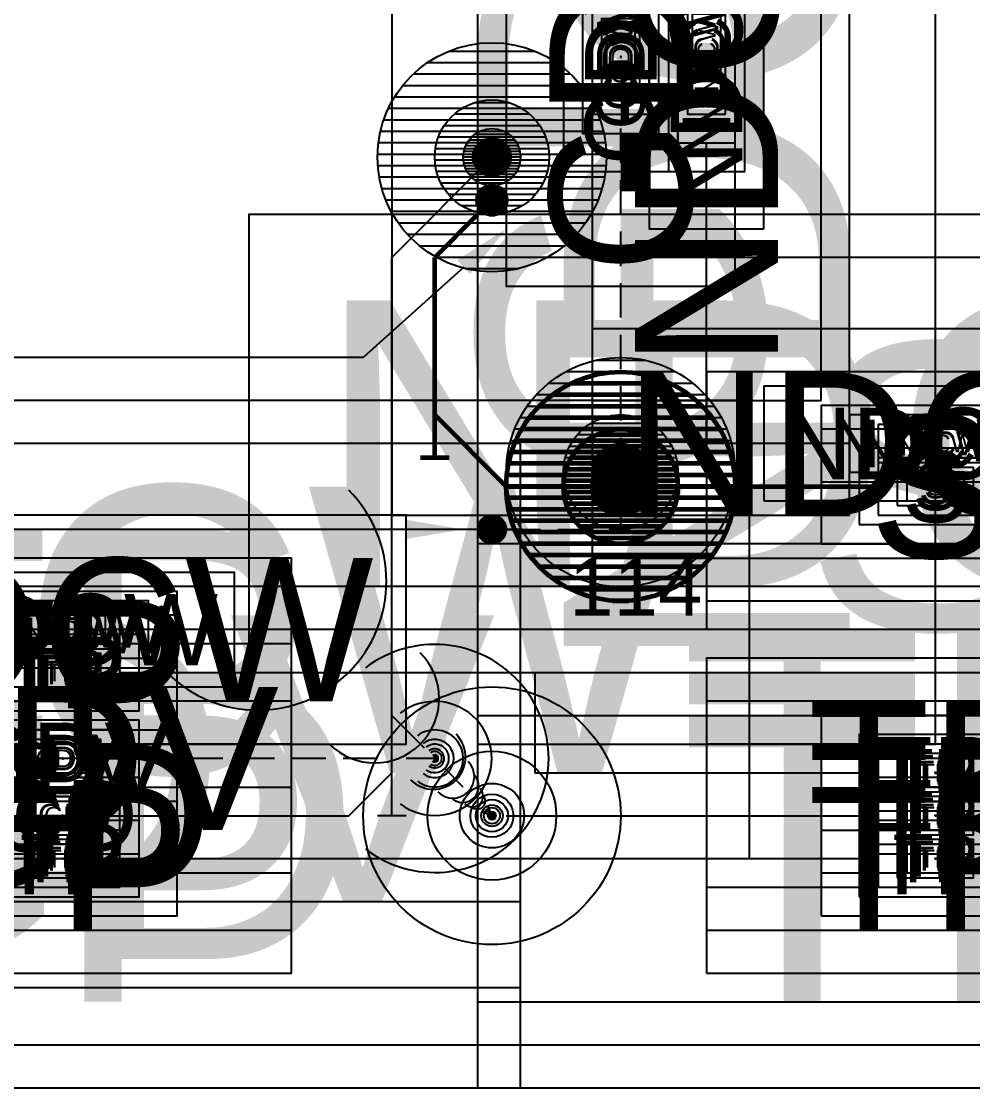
# Model space of a CAD drawing. Extents: x -3956 to 1666, y -2601 to 1886.
# Drawn here: x -2979.7 to -2780.2, y 94.7 to 318.2 of the extents above; entities that cross this region are included whole.
import ezdxf
from ezdxf.enums import TextEntityAlignment as Align

# ---------------------------------------------------------------- set-up
doc = ezdxf.new("R2010")
doc.units = 0
doc.header["$LTSCALE"] = 36
doc.header["$MEASUREMENT"] = 0
doc.linetypes.add('VENT', pattern=[0.30000000000000004, 0.2, -0.1])
for name, color, linetype in [('G-ANNO-TEXT', 70, 'Continuous'), ('P-GD-N', 3, 'Continuous'), ('P-GD-N @ 1 (1)', 3, 'Continuous'), ('P-GD-N @ 1 (2)', 3, 'Continuous'), ('P-GD-N @ 12', 3, 'Continuous'), ('P-GD-N @ 128', 3, 'Continuous'), ('P-GD-N @ 16', 3, 'Continuous'), ('P-GD-N @ 192', 3, 'Continuous'), ('P-GD-N @ 2', 3, 'Continuous'), ('P-GD-N @ 24', 3, 'Continuous'), ('P-GD-N @ 384', 3, 'Continuous'), ('P-GD-N @ 4', 3, 'Continuous'), ('P-GD-N @ 48', 3, 'Continuous'), ('P-GD-N @ 64', 3, 'Continuous'), ('P-GD-N @ 768', 3, 'Continuous'), ('P-GD-N @ 8', 3, 'Continuous'), ('P-GD-N @ 96', 3, 'Continuous'), ('P-GV-N', 3, 'VENT'), ('P-GV-N @ 1 (1)', 3, 'VENT'), ('P-GV-N @ 1 (2)', 3, 'VENT'), ('P-GV-N @ 12', 3, 'VENT'), ('P-GV-N @ 128', 3, 'VENT'), ('P-GV-N @ 16', 3, 'VENT'), ('P-GV-N @ 192', 3, 'VENT'), ('P-GV-N @ 2', 3, 'VENT'), ('P-GV-N @ 24', 3, 'VENT'), ('P-GV-N @ 384', 3, 'VENT'), ('P-GV-N @ 4', 3, 'VENT'), ('P-GV-N @ 48', 3, 'VENT'), ('P-GV-N @ 64', 3, 'VENT'), ('P-GV-N @ 768', 3, 'VENT'), ('P-GV-N @ 8', 3, 'VENT'), ('P-GV-N @ 96', 3, 'VENT'), ('P-NDCW-N', 4, 'Continuous'), ('P-NDCW-N @ 1 (1)', 4, 'Continuous'), ('P-NDCW-N @ 1 (2)', 4, 'Continuous'), ('P-NDCW-N @ 128', 4, 'Continuous'), ('P-NDCW-N @ 192', 4, 'Continuous'), ('P-NDCW-N @ 384', 4, 'Continuous'), ('P-NDCW-N @ 48', 4, 'Continuous'), ('P-NDCW-N @ 64', 4, 'Continuous'), ('P-NDCW-N @ 768', 4, 'Continuous'), ('P-NDCW-N @ 96', 4, 'Continuous'), ('P-TP-N', 4, 'Continuous'), ('P-TP-N @ 1 (1)', 4, 'Continuous'), ('P-TP-N @ 1 (2)', 4, 'Continuous'), ('P-TP-N @ 128', 4, 'Continuous'), ('P-TP-N @ 192', 4, 'Continuous'), ('P-TP-N @ 384', 4, 'Continuous'), ('P-TP-N @ 48', 4, 'Continuous'), ('P-TP-N @ 64', 4, 'Continuous'), ('P-TP-N @ 768', 4, 'Continuous'), ('P-TP-N @ 96', 4, 'Continuous')]:
    doc.layers.add(name, color=color, linetype=linetype)
doc.layers.add('P-SAN-DFU', color=7, linetype='Continuous', plot=False)
for name, color, linetype, lineweight in [('P-SAN-N', 6, 'Continuous', 60), ('P-SAN-N @ 1 (1)', 6, 'Continuous', 60), ('P-SAN-N @ 1 (2)', 6, 'Continuous', 60), ('P-SAN-N @ 12', 6, 'Continuous', 60), ('P-SAN-N @ 128', 6, 'Continuous', 60), ('P-SAN-N @ 16', 6, 'Continuous', 60), ('P-SAN-N @ 192', 6, 'Continuous', 60), ('P-SAN-N @ 2', 6, 'Continuous', 60), ('P-SAN-N @ 24', 6, 'Continuous', 60), ('P-SAN-N @ 384', 6, 'Continuous', 60), ('P-SAN-N @ 4', 6, 'Continuous', 60), ('P-SAN-N @ 48', 6, 'Continuous', 60), ('P-SAN-N @ 64', 6, 'Continuous', 60), ('P-SAN-N @ 768', 6, 'Continuous', 60), ('P-SAN-N @ 8', 6, 'Continuous', 60), ('P-SAN-N @ 96', 6, 'Continuous', 60)]:
    doc.layers.add(name, color=color, linetype=linetype, lineweight=lineweight)
doc.styles.add('Arial', font='arial.ttf')

# ---------------------------------------------------------------- blocks, each defined once
blk = doc.blocks.new('*U25')
h = blk.add_hatch()
h.set_pattern_fill('ANSI31', color=256, scale=0.025, angle=135)
h.set_pattern_definition([(180, (0, 0), (-4.336808689942018e-19, -0.003125), [])])
edge = h.paths.add_edge_path()
edge.add_arc((-3.469446951953614e-18, -6.938893903907228e-18), 0.03125000000000001, 0, 360)
blk.add_circle((0, 0), 0.03125)
blk = doc.blocks.new('*U1580')
at = {"layer": 'P-GV-N @ 1 (1)'}
blk.add_blockref('*U25', (-2854.000000014937, 223.7428015229962), dxfattribs=at)
at = {"layer": 'P-GV-N @ 1 (2)'}
blk.add_blockref('*U25', (-2854.000000014937, 223.7428015229962), dxfattribs=at)
at = {"layer": 'P-GV-N @ 12', "xscale": 12, "yscale": 12, "zscale": 12}
blk.add_blockref('*U25', (-2854.000000014937, 223.7428015229962), dxfattribs=at)
at = {"layer": 'P-GV-N @ 128', "xscale": 128, "yscale": 128, "zscale": 128}
blk.add_blockref('*U25', (-2854.000000014937, 223.7428015229962), dxfattribs=at)
at = {"layer": 'P-GV-N @ 16', "xscale": 16, "yscale": 16, "zscale": 16}
blk.add_blockref('*U25', (-2854.000000014937, 223.7428015229962), dxfattribs=at)
at = {"layer": 'P-GV-N @ 192', "xscale": 192, "yscale": 192, "zscale": 192}
blk.add_blockref('*U25', (-2854.000000014937, 223.7428015229962), dxfattribs=at)
at = {"layer": 'P-GV-N @ 2', "xscale": 2, "yscale": 2, "zscale": 2}
blk.add_blockref('*U25', (-2854.000000014937, 223.7428015229962), dxfattribs=at)
at = {"layer": 'P-GV-N @ 24', "xscale": 24, "yscale": 24, "zscale": 24}
blk.add_blockref('*U25', (-2854.000000014937, 223.7428015229962), dxfattribs=at)
at = {"layer": 'P-GV-N @ 384', "xscale": 384, "yscale": 384, "zscale": 384}
blk.add_blockref('*U25', (-2854.000000014937, 223.7428015229962), dxfattribs=at)
at = {"layer": 'P-GV-N @ 4', "xscale": 4, "yscale": 4, "zscale": 4}
blk.add_blockref('*U25', (-2854.000000014937, 223.7428015229962), dxfattribs=at)
at = {"layer": 'P-GV-N @ 48', "xscale": 48, "yscale": 48, "zscale": 48}
blk.add_blockref('*U25', (-2854.000000014937, 223.7428015229962), dxfattribs=at)
at = {"layer": 'P-GV-N @ 64', "xscale": 64, "yscale": 64, "zscale": 64}
blk.add_blockref('*U25', (-2854.000000014937, 223.7428015229962), dxfattribs=at)
at = {"layer": 'P-GV-N @ 768', "xscale": 768, "yscale": 768, "zscale": 768}
blk.add_blockref('*U25', (-2854.000000014937, 223.7428015229962), dxfattribs=at)
at = {"layer": 'P-GV-N @ 8', "xscale": 8, "yscale": 8, "zscale": 8}
blk.add_blockref('*U25', (-2854.000000014937, 223.7428015229962), dxfattribs=at)
at = {"layer": 'P-GV-N @ 96', "xscale": 96, "yscale": 96, "zscale": 96}
blk.add_blockref('*U25', (-2881.000000014937, 211.7428015229962), dxfattribs=at)
blk = doc.blocks.new('*U20')
at = {"linetype": 'Continuous'}
blk.add_circle((0, 0), 0.03515625, dxfattribs=at)
blk.add_arc((0.09046299364832541, 2.556089733746285e-18), 0.03515625, 90, 270, dxfattribs=at)
blk = doc.blocks.new('*U1581')
at = {"layer": 'P-GD-N @ 1 (1)', "rotation": 135}
blk.add_blockref('*U20', (-2881.000000014937, 151.7428015229962), dxfattribs=at)
at = {"layer": 'P-GD-N @ 1 (2)', "rotation": 135}
blk.add_blockref('*U20', (-2881.000000014937, 151.7428015229962), dxfattribs=at)
at = {"layer": 'P-GD-N @ 12', "xscale": 12, "yscale": 12, "zscale": 12, "rotation": 135}
blk.add_blockref('*U20', (-2881.000000014937, 151.7428015229962), dxfattribs=at)
at = {"layer": 'P-GD-N @ 128', "xscale": 128, "yscale": 128, "zscale": 128, "rotation": 135}
blk.add_blockref('*U20', (-2881.000000014937, 151.7428015229962), dxfattribs=at)
at = {"layer": 'P-GD-N @ 16', "xscale": 16, "yscale": 16, "zscale": 16, "rotation": 135}
blk.add_blockref('*U20', (-2881.000000014937, 151.7428015229962), dxfattribs=at)
at = {"layer": 'P-GD-N @ 192', "xscale": 192, "yscale": 192, "zscale": 192, "rotation": 135}
blk.add_blockref('*U20', (-2881.000000014937, 151.7428015229962), dxfattribs=at)
at = {"layer": 'P-GD-N @ 2', "xscale": 2, "yscale": 2, "zscale": 2, "rotation": 135}
blk.add_blockref('*U20', (-2881.000000014937, 151.7428015229962), dxfattribs=at)
at = {"layer": 'P-GD-N @ 24', "xscale": 24, "yscale": 24, "zscale": 24, "rotation": 135}
blk.add_blockref('*U20', (-2881.000000014937, 151.7428015229962), dxfattribs=at)
at = {"layer": 'P-GD-N @ 384', "xscale": 384, "yscale": 384, "zscale": 384, "rotation": 135}
blk.add_blockref('*U20', (-2881.000000014937, 151.7428015229962), dxfattribs=at)
at = {"layer": 'P-GD-N @ 4', "xscale": 4, "yscale": 4, "zscale": 4, "rotation": 135}
blk.add_blockref('*U20', (-2881.000000014937, 151.7428015229962), dxfattribs=at)
at = {"layer": 'P-GD-N @ 48', "xscale": 48, "yscale": 48, "zscale": 48, "rotation": 135}
blk.add_blockref('*U20', (-2881.000000014937, 151.7428015229962), dxfattribs=at)
at = {"layer": 'P-GD-N @ 64', "xscale": 64, "yscale": 64, "zscale": 64, "rotation": 135}
blk.add_blockref('*U20', (-2881.000000014937, 151.7428015229962), dxfattribs=at)
at = {"layer": 'P-GD-N @ 768', "xscale": 768, "yscale": 768, "zscale": 768, "rotation": 135}
blk.add_blockref('*U20', (-2881.000000014937, 151.7428015229962), dxfattribs=at)
at = {"layer": 'P-GD-N @ 8', "xscale": 8, "yscale": 8, "zscale": 8, "rotation": 135}
blk.add_blockref('*U20', (-2881.000000014937, 151.7428015229962), dxfattribs=at)
at = {"layer": 'P-GD-N @ 96', "xscale": 96, "yscale": 96, "zscale": 96, "rotation": 135}
blk.add_blockref('*U20', (-2881.000000014937, 151.7428015229962), dxfattribs=at)
blk = doc.blocks.new('Pipe-Plan')
for p, q in [((-0.09375000000000007, -0.03124999999999999), (-0.09375000000000007, 0.03125000000000001)), ((-0.09375000000000007, 7.654042494670958e-18), (-4.510281037539698e-17, -2.8775150500842e-17))]:
    blk.add_line(p, q)
blk = doc.blocks.new('*U62')
at = {"layer": 'DEFPOINTS'}
blk.add_lwpolyline([(-0.125, -0.06249999999999999), (0.125, -0.06249999999999998), (0.125, 0.06250000000000003), (-0.125, 0.0625)], close=True, dxfattribs=at)
at = {"style": 'Arial'}
blk.add_text('GD', height=0.078125, dxfattribs=at).set_placement((-4.679650337079282e-17, 1.387778780781446e-17), align=Align.MIDDLE)
blk = doc.blocks.new('*U1584')
at = {"layer": 'P-GD-N @ 1 (1)', "linetype": 'ByBlock', "lineweight": -2}
blk.add_blockref('*U62', (-2971.000000014937, 151.7428015229962), dxfattribs=at)
at = {"layer": 'P-GD-N @ 1 (2)', "linetype": 'ByBlock', "lineweight": -2}
blk.add_blockref('*U62', (-2971.000000014937, 151.7428015229962), dxfattribs=at)
at = {"layer": 'P-GD-N @ 128', "linetype": 'ByBlock', "lineweight": -2, "xscale": 128, "yscale": 128, "zscale": 128}
blk.add_blockref('*U62', (-2971.000000014937, 151.7428015229962), dxfattribs=at)
at = {"layer": 'P-GD-N @ 192', "linetype": 'ByBlock', "lineweight": -2, "xscale": 192, "yscale": 192, "zscale": 192}
blk.add_blockref('*U62', (-2971.000000014937, 151.7428015229962), dxfattribs=at)
at = {"layer": 'P-GD-N @ 384', "linetype": 'ByBlock', "lineweight": -2, "xscale": 384, "yscale": 384, "zscale": 384}
blk.add_blockref('*U62', (-2971.000000014937, 151.7428015229962), dxfattribs=at)
at = {"layer": 'P-GD-N @ 48', "linetype": 'ByBlock', "lineweight": -2, "xscale": 48, "yscale": 48, "zscale": 48}
blk.add_blockref('*U62', (-2971.000000014937, 151.7428015229962), dxfattribs=at)
at = {"layer": 'P-GD-N @ 64', "linetype": 'ByBlock', "lineweight": -2, "xscale": 64, "yscale": 64, "zscale": 64}
blk.add_blockref('*U62', (-2971.000000014937, 151.7428015229962), dxfattribs=at)
at = {"layer": 'P-GD-N @ 768', "linetype": 'ByBlock', "lineweight": -2, "xscale": 768, "yscale": 768, "zscale": 768}
blk.add_blockref('*U62', (-2971.000000014937, 151.7428015229962), dxfattribs=at)
at = {"layer": 'P-GD-N @ 96', "linetype": 'ByBlock', "lineweight": -2, "xscale": 96, "yscale": 96, "zscale": 96}
blk.add_blockref('*U62', (-2971.000000014937, 151.7428015229962), dxfattribs=at)
blk = doc.blocks.new('*U64')
at = {"layer": 'DEFPOINTS'}
blk.add_lwpolyline([(-0.125, -0.06249999999999999), (0.125, -0.06249999999999998), (0.125, 0.06250000000000003), (-0.125, 0.0625)], close=True, dxfattribs=at)
at = {"style": 'Arial'}
blk.add_text('GDV', height=0.078125, dxfattribs=at).set_placement((-5.071770309964179e-17, 2.775557561562891e-17), align=Align.MIDDLE)
blk = doc.blocks.new('*U1586')
at = {"layer": 'P-GV-N @ 1 (1)', "linetype": 'ByBlock', "lineweight": -2}
blk.add_blockref('*U64', (-2971.000000014937, 163.7428015229962), dxfattribs=at)
at = {"layer": 'P-GV-N @ 1 (2)', "linetype": 'ByBlock', "lineweight": -2}
blk.add_blockref('*U64', (-2971.000000014937, 163.7428015229962), dxfattribs=at)
at = {"layer": 'P-GV-N @ 128', "linetype": 'ByBlock', "lineweight": -2, "xscale": 128, "yscale": 128, "zscale": 128}
blk.add_blockref('*U64', (-2971.000000014937, 163.7428015229962), dxfattribs=at)
at = {"layer": 'P-GV-N @ 192', "linetype": 'ByBlock', "lineweight": -2, "xscale": 192, "yscale": 192, "zscale": 192}
blk.add_blockref('*U64', (-2971.000000014937, 163.7428015229962), dxfattribs=at)
at = {"layer": 'P-GV-N @ 384', "linetype": 'ByBlock', "lineweight": -2, "xscale": 384, "yscale": 384, "zscale": 384}
blk.add_blockref('*U64', (-2971.000000014937, 163.7428015229962), dxfattribs=at)
at = {"layer": 'P-GV-N @ 48', "linetype": 'ByBlock', "lineweight": -2, "xscale": 48, "yscale": 48, "zscale": 48}
blk.add_blockref('*U64', (-2971.000000014937, 163.7428015229962), dxfattribs=at)
at = {"layer": 'P-GV-N @ 64', "linetype": 'ByBlock', "lineweight": -2, "xscale": 64, "yscale": 64, "zscale": 64}
blk.add_blockref('*U64', (-2971.000000014937, 163.7428015229962), dxfattribs=at)
at = {"layer": 'P-GV-N @ 768', "linetype": 'ByBlock', "lineweight": -2, "xscale": 768, "yscale": 768, "zscale": 768}
blk.add_blockref('*U64', (-2971.000000014937, 163.7428015229962), dxfattribs=at)
at = {"layer": 'P-GV-N @ 96', "linetype": 'ByBlock', "lineweight": -2, "xscale": 96, "yscale": 96, "zscale": 96}
blk.add_blockref('*U64', (-2971.000000014937, 163.7428015229962), dxfattribs=at)
blk = doc.blocks.new('*U66')
at = {"layer": 'DEFPOINTS'}
blk.add_lwpolyline([(-0.125, -0.0625), (0.125, -0.0625), (0.125, 0.0625), (-0.125, 0.0625)], close=True, dxfattribs=at)
at = {"style": 'Arial'}
blk.add_text('TP', height=0.078125, dxfattribs=at).set_placement((-3.235557227555699e-17, 1.387778780781446e-17), align=Align.MIDDLE)
blk = doc.blocks.new('*U1588')
at = {"layer": 'P-TP-N @ 1 (1)', "linetype": 'ByBlock', "lineweight": -2}
blk.add_blockref('*U66', (-2971.000000014937, 142.7428015229962), dxfattribs=at)
at = {"layer": 'P-TP-N @ 1 (2)', "linetype": 'ByBlock', "lineweight": -2}
blk.add_blockref('*U66', (-2971.000000014937, 142.7428015229962), dxfattribs=at)
at = {"layer": 'P-TP-N @ 128', "linetype": 'ByBlock', "lineweight": -2, "xscale": 128, "yscale": 128, "zscale": 128}
blk.add_blockref('*U66', (-2971.000000014937, 142.7428015229962), dxfattribs=at)
at = {"layer": 'P-TP-N @ 192', "linetype": 'ByBlock', "lineweight": -2, "xscale": 192, "yscale": 192, "zscale": 192}
blk.add_blockref('*U66', (-2971.000000014937, 142.7428015229962), dxfattribs=at)
at = {"layer": 'P-TP-N @ 384', "linetype": 'ByBlock', "lineweight": -2, "xscale": 384, "yscale": 384, "zscale": 384}
blk.add_blockref('*U66', (-2971.000000014937, 142.7428015229962), dxfattribs=at)
at = {"layer": 'P-TP-N @ 48', "linetype": 'ByBlock', "lineweight": -2, "xscale": 48, "yscale": 48, "zscale": 48}
blk.add_blockref('*U66', (-2971.000000014937, 142.7428015229962), dxfattribs=at)
at = {"layer": 'P-TP-N @ 64', "linetype": 'ByBlock', "lineweight": -2, "xscale": 64, "yscale": 64, "zscale": 64}
blk.add_blockref('*U66', (-2971.000000014937, 142.7428015229962), dxfattribs=at)
at = {"layer": 'P-TP-N @ 768', "linetype": 'ByBlock', "lineweight": -2, "xscale": 768, "yscale": 768, "zscale": 768}
blk.add_blockref('*U66', (-2971.000000014937, 142.7428015229962), dxfattribs=at)
at = {"layer": 'P-TP-N @ 96', "linetype": 'ByBlock', "lineweight": -2, "xscale": 96, "yscale": 96, "zscale": 96}
blk.add_blockref('*U66', (-2971.000000014937, 142.7428015229962), dxfattribs=at)
blk = doc.blocks.new('*U1589')
at = {"layer": 'P-TP-N @ 1 (1)', "linetype": 'ByBlock', "lineweight": -2}
blk.add_blockref('*U66', (-2971.000000014937, 181.7428015229962), dxfattribs=at)
at = {"layer": 'P-TP-N @ 1 (2)', "linetype": 'ByBlock', "lineweight": -2}
blk.add_blockref('*U66', (-2971.000000014937, 181.7428015229962), dxfattribs=at)
at = {"layer": 'P-TP-N @ 128', "linetype": 'ByBlock', "lineweight": -2, "xscale": 128, "yscale": 128, "zscale": 128}
blk.add_blockref('*U66', (-2971.000000014937, 181.7428015229962), dxfattribs=at)
at = {"layer": 'P-TP-N @ 192', "linetype": 'ByBlock', "lineweight": -2, "xscale": 192, "yscale": 192, "zscale": 192}
blk.add_blockref('*U66', (-2971.000000014937, 181.7428015229962), dxfattribs=at)
at = {"layer": 'P-TP-N @ 384', "linetype": 'ByBlock', "lineweight": -2, "xscale": 384, "yscale": 384, "zscale": 384}
blk.add_blockref('*U66', (-2971.000000014937, 181.7428015229962), dxfattribs=at)
at = {"layer": 'P-TP-N @ 48', "linetype": 'ByBlock', "lineweight": -2, "xscale": 48, "yscale": 48, "zscale": 48}
blk.add_blockref('*U66', (-2971.000000014937, 181.7428015229962), dxfattribs=at)
at = {"layer": 'P-TP-N @ 64', "linetype": 'ByBlock', "lineweight": -2, "xscale": 64, "yscale": 64, "zscale": 64}
blk.add_blockref('*U66', (-2971.000000014937, 181.7428015229962), dxfattribs=at)
at = {"layer": 'P-TP-N @ 768', "linetype": 'ByBlock', "lineweight": -2, "xscale": 768, "yscale": 768, "zscale": 768}
blk.add_blockref('*U66', (-2971.000000014937, 181.7428015229962), dxfattribs=at)
at = {"layer": 'P-TP-N @ 96', "linetype": 'ByBlock', "lineweight": -2, "xscale": 96, "yscale": 96, "zscale": 96}
blk.add_blockref('*U66', (-2971.000000014937, 181.7428015229962), dxfattribs=at)
blk = doc.blocks.new('*U68')
at = {"layer": 'DEFPOINTS'}
blk.add_lwpolyline([(-0.125, -0.06249999999999999), (0.125, -0.06249999999999998), (0.125, 0.06250000000000003), (-0.125, 0.0625)], close=True, dxfattribs=at)
at = {"style": 'Arial'}
blk.add_text('S', height=0.078125, dxfattribs=at).set_placement((-2.383437588677995e-17, 0), align=Align.MIDDLE)
blk = doc.blocks.new('*U1592')
at = {"layer": 'P-SAN-N @ 1 (1)', "linetype": 'ByBlock', "lineweight": -2}
blk.add_blockref('*U68', (-2788.000000014937, 220.7428015229962), dxfattribs=at)
at = {"layer": 'P-SAN-N @ 1 (2)', "linetype": 'ByBlock', "lineweight": -2}
blk.add_blockref('*U68', (-2788.000000014937, 220.7428015229962), dxfattribs=at)
at = {"layer": 'P-SAN-N @ 128', "linetype": 'ByBlock', "lineweight": -2, "xscale": 128, "yscale": 128, "zscale": 128}
blk.add_blockref('*U68', (-2788.000000014937, 220.7428015229962), dxfattribs=at)
at = {"layer": 'P-SAN-N @ 192', "linetype": 'ByBlock', "lineweight": -2, "xscale": 192, "yscale": 192, "zscale": 192}
blk.add_blockref('*U68', (-2788.000000014937, 220.7428015229962), dxfattribs=at)
at = {"layer": 'P-SAN-N @ 384', "linetype": 'ByBlock', "lineweight": -2, "xscale": 384, "yscale": 384, "zscale": 384}
blk.add_blockref('*U68', (-2788.000000014937, 220.7428015229962), dxfattribs=at)
at = {"layer": 'P-SAN-N @ 48', "linetype": 'ByBlock', "lineweight": -2, "xscale": 48, "yscale": 48, "zscale": 48}
blk.add_blockref('*U68', (-2788.000000014937, 220.7428015229962), dxfattribs=at)
at = {"layer": 'P-SAN-N @ 64', "linetype": 'ByBlock', "lineweight": -2, "xscale": 64, "yscale": 64, "zscale": 64}
blk.add_blockref('*U68', (-2788.000000014937, 220.7428015229962), dxfattribs=at)
at = {"layer": 'P-SAN-N @ 768', "linetype": 'ByBlock', "lineweight": -2, "xscale": 768, "yscale": 768, "zscale": 768}
blk.add_blockref('*U68', (-2788.000000014937, 220.7428015229962), dxfattribs=at)
at = {"layer": 'P-SAN-N @ 96', "linetype": 'ByBlock', "lineweight": -2, "xscale": 96, "yscale": 96, "zscale": 96}
blk.add_blockref('*U68', (-2788.000000014937, 220.7428015229962), dxfattribs=at)
blk = doc.blocks.new('*U1593')
at = {"layer": 'P-TP-N @ 1 (1)', "linetype": 'ByBlock', "lineweight": -2}
blk.add_blockref('*U66', (-2788.000000014937, 142.7428015229962), dxfattribs=at)
at = {"layer": 'P-TP-N @ 1 (2)', "linetype": 'ByBlock', "lineweight": -2}
blk.add_blockref('*U66', (-2788.000000014937, 142.7428015229962), dxfattribs=at)
at = {"layer": 'P-TP-N @ 128', "linetype": 'ByBlock', "lineweight": -2, "xscale": 128, "yscale": 128, "zscale": 128}
blk.add_blockref('*U66', (-2788.000000014937, 142.7428015229962), dxfattribs=at)
at = {"layer": 'P-TP-N @ 192', "linetype": 'ByBlock', "lineweight": -2, "xscale": 192, "yscale": 192, "zscale": 192}
blk.add_blockref('*U66', (-2788.000000014937, 142.7428015229962), dxfattribs=at)
at = {"layer": 'P-TP-N @ 384', "linetype": 'ByBlock', "lineweight": -2, "xscale": 384, "yscale": 384, "zscale": 384}
blk.add_blockref('*U66', (-2788.000000014937, 142.7428015229962), dxfattribs=at)
at = {"layer": 'P-TP-N @ 48', "linetype": 'ByBlock', "lineweight": -2, "xscale": 48, "yscale": 48, "zscale": 48}
blk.add_blockref('*U66', (-2788.000000014937, 142.7428015229962), dxfattribs=at)
at = {"layer": 'P-TP-N @ 64', "linetype": 'ByBlock', "lineweight": -2, "xscale": 64, "yscale": 64, "zscale": 64}
blk.add_blockref('*U66', (-2788.000000014937, 142.7428015229962), dxfattribs=at)
at = {"layer": 'P-TP-N @ 768', "linetype": 'ByBlock', "lineweight": -2, "xscale": 768, "yscale": 768, "zscale": 768}
blk.add_blockref('*U66', (-2788.000000014937, 142.7428015229962), dxfattribs=at)
at = {"layer": 'P-TP-N @ 96', "linetype": 'ByBlock', "lineweight": -2, "xscale": 96, "yscale": 96, "zscale": 96}
blk.add_blockref('*U66', (-2788.000000014937, 142.7428015229962), dxfattribs=at)
blk = doc.blocks.new('*U1594')
at = {"layer": 'P-TP-N @ 1 (1)', "linetype": 'ByBlock', "lineweight": -2}
blk.add_blockref('*U66', (-2788.000000014937, 151.7428015229962), dxfattribs=at)
at = {"layer": 'P-TP-N @ 1 (2)', "linetype": 'ByBlock', "lineweight": -2}
blk.add_blockref('*U66', (-2788.000000014937, 151.7428015229962), dxfattribs=at)
at = {"layer": 'P-TP-N @ 128', "linetype": 'ByBlock', "lineweight": -2, "xscale": 128, "yscale": 128, "zscale": 128}
blk.add_blockref('*U66', (-2788.000000014937, 151.7428015229962), dxfattribs=at)
at = {"layer": 'P-TP-N @ 192', "linetype": 'ByBlock', "lineweight": -2, "xscale": 192, "yscale": 192, "zscale": 192}
blk.add_blockref('*U66', (-2788.000000014937, 151.7428015229962), dxfattribs=at)
at = {"layer": 'P-TP-N @ 384', "linetype": 'ByBlock', "lineweight": -2, "xscale": 384, "yscale": 384, "zscale": 384}
blk.add_blockref('*U66', (-2788.000000014937, 151.7428015229962), dxfattribs=at)
at = {"layer": 'P-TP-N @ 48', "linetype": 'ByBlock', "lineweight": -2, "xscale": 48, "yscale": 48, "zscale": 48}
blk.add_blockref('*U66', (-2788.000000014937, 151.7428015229962), dxfattribs=at)
at = {"layer": 'P-TP-N @ 64', "linetype": 'ByBlock', "lineweight": -2, "xscale": 64, "yscale": 64, "zscale": 64}
blk.add_blockref('*U66', (-2788.000000014937, 151.7428015229962), dxfattribs=at)
at = {"layer": 'P-TP-N @ 768', "linetype": 'ByBlock', "lineweight": -2, "xscale": 768, "yscale": 768, "zscale": 768}
blk.add_blockref('*U66', (-2788.000000014937, 151.7428015229962), dxfattribs=at)
at = {"layer": 'P-TP-N @ 96', "linetype": 'ByBlock', "lineweight": -2, "xscale": 96, "yscale": 96, "zscale": 96}
blk.add_blockref('*U66', (-2788.000000014937, 151.7428015229962), dxfattribs=at)
blk = doc.blocks.new('*U1595')
at = {"layer": 'P-TP-N @ 1 (1)', "linetype": 'ByBlock', "lineweight": -2}
blk.add_blockref('*U66', (-2788.000000014937, 160.7428015229962), dxfattribs=at)
at = {"layer": 'P-TP-N @ 1 (2)', "linetype": 'ByBlock', "lineweight": -2}
blk.add_blockref('*U66', (-2788.000000014937, 160.7428015229962), dxfattribs=at)
at = {"layer": 'P-TP-N @ 128', "linetype": 'ByBlock', "lineweight": -2, "xscale": 128, "yscale": 128, "zscale": 128}
blk.add_blockref('*U66', (-2788.000000014937, 160.7428015229962), dxfattribs=at)
at = {"layer": 'P-TP-N @ 192', "linetype": 'ByBlock', "lineweight": -2, "xscale": 192, "yscale": 192, "zscale": 192}
blk.add_blockref('*U66', (-2788.000000014937, 160.7428015229962), dxfattribs=at)
at = {"layer": 'P-TP-N @ 384', "linetype": 'ByBlock', "lineweight": -2, "xscale": 384, "yscale": 384, "zscale": 384}
blk.add_blockref('*U66', (-2788.000000014937, 160.7428015229962), dxfattribs=at)
at = {"layer": 'P-TP-N @ 48', "linetype": 'ByBlock', "lineweight": -2, "xscale": 48, "yscale": 48, "zscale": 48}
blk.add_blockref('*U66', (-2788.000000014937, 160.7428015229962), dxfattribs=at)
at = {"layer": 'P-TP-N @ 64', "linetype": 'ByBlock', "lineweight": -2, "xscale": 64, "yscale": 64, "zscale": 64}
blk.add_blockref('*U66', (-2788.000000014937, 160.7428015229962), dxfattribs=at)
at = {"layer": 'P-TP-N @ 768', "linetype": 'ByBlock', "lineweight": -2, "xscale": 768, "yscale": 768, "zscale": 768}
blk.add_blockref('*U66', (-2788.000000014937, 160.7428015229962), dxfattribs=at)
at = {"layer": 'P-TP-N @ 96', "linetype": 'ByBlock', "lineweight": -2, "xscale": 96, "yscale": 96, "zscale": 96}
blk.add_blockref('*U66', (-2788.000000014937, 160.7428015229962), dxfattribs=at)
blk = doc.blocks.new('*U1630')
at = {"layer": 'P-GV-N @ 1 (1)', "linetype": 'ByBlock', "lineweight": -2, "rotation": 90}
blk.add_blockref('*U64', (-2854.000000014937, 310.7428015229962), dxfattribs=at)
at = {"layer": 'P-GV-N @ 1 (2)', "linetype": 'ByBlock', "lineweight": -2, "rotation": 90}
blk.add_blockref('*U64', (-2854.000000014937, 310.7428015229962), dxfattribs=at)
at = {"layer": 'P-GV-N @ 128', "linetype": 'ByBlock', "lineweight": -2, "xscale": 128, "yscale": 128, "zscale": 128, "rotation": 90}
blk.add_blockref('*U64', (-2854.000000014937, 310.7428015229962), dxfattribs=at)
at = {"layer": 'P-GV-N @ 192', "linetype": 'ByBlock', "lineweight": -2, "xscale": 192, "yscale": 192, "zscale": 192, "rotation": 90}
blk.add_blockref('*U64', (-2854.000000014937, 310.7428015229962), dxfattribs=at)
at = {"layer": 'P-GV-N @ 384', "linetype": 'ByBlock', "lineweight": -2, "xscale": 384, "yscale": 384, "zscale": 384, "rotation": 90}
blk.add_blockref('*U64', (-2854.000000014937, 310.7428015229962), dxfattribs=at)
at = {"layer": 'P-GV-N @ 48', "linetype": 'ByBlock', "lineweight": -2, "xscale": 48, "yscale": 48, "zscale": 48, "rotation": 90}
blk.add_blockref('*U64', (-2854.000000014937, 310.7428015229962), dxfattribs=at)
at = {"layer": 'P-GV-N @ 64', "linetype": 'ByBlock', "lineweight": -2, "xscale": 64, "yscale": 64, "zscale": 64, "rotation": 90}
blk.add_blockref('*U64', (-2854.000000014937, 310.7428015229962), dxfattribs=at)
at = {"layer": 'P-GV-N @ 768', "linetype": 'ByBlock', "lineweight": -2, "xscale": 768, "yscale": 768, "zscale": 768, "rotation": 90}
blk.add_blockref('*U64', (-2854.000000014937, 310.7428015229962), dxfattribs=at)
at = {"layer": 'P-GV-N @ 96', "linetype": 'ByBlock', "lineweight": -2, "xscale": 96, "yscale": 96, "zscale": 96, "rotation": 90}
blk.add_blockref('*U64', (-2854.000000014937, 310.7428015229962), dxfattribs=at)
blk = doc.blocks.new('*U83')
at = {"layer": 'DEFPOINTS'}
blk.add_lwpolyline([(-0.1875, -0.06249999999999999), (0.1875, -0.0625), (0.1875, 0.0625), (-0.1875, 0.0625)], close=True, dxfattribs=at)
at = {"style": 'Arial'}
blk.add_text('NDCW', height=0.078125, dxfattribs=at).set_placement((-8.219560710945029e-17, 0), align=Align.MIDDLE)
blk = doc.blocks.new('*U1736')
at = {"layer": 'P-NDCW-N @ 1 (1)', "linetype": 'ByBlock', "lineweight": -2}
blk.add_blockref('*U83', (-2971.000000014937, 190.7428015229962), dxfattribs=at)
at = {"layer": 'P-NDCW-N @ 1 (2)', "linetype": 'ByBlock', "lineweight": -2}
blk.add_blockref('*U83', (-2971.000000014937, 190.7428015229962), dxfattribs=at)
at = {"layer": 'P-NDCW-N @ 128', "linetype": 'ByBlock', "lineweight": -2, "xscale": 128, "yscale": 128, "zscale": 128}
blk.add_blockref('*U83', (-2971.000000014937, 190.7428015229962), dxfattribs=at)
at = {"layer": 'P-NDCW-N @ 192', "linetype": 'ByBlock', "lineweight": -2, "xscale": 192, "yscale": 192, "zscale": 192}
blk.add_blockref('*U83', (-2971.000000014937, 190.7428015229962), dxfattribs=at)
at = {"layer": 'P-NDCW-N @ 384', "linetype": 'ByBlock', "lineweight": -2, "xscale": 384, "yscale": 384, "zscale": 384}
blk.add_blockref('*U83', (-2971.000000014937, 190.7428015229962), dxfattribs=at)
at = {"layer": 'P-NDCW-N @ 48', "linetype": 'ByBlock', "lineweight": -2, "xscale": 48, "yscale": 48, "zscale": 48}
blk.add_blockref('*U83', (-2971.000000014937, 190.7428015229962), dxfattribs=at)
at = {"layer": 'P-NDCW-N @ 64', "linetype": 'ByBlock', "lineweight": -2, "xscale": 64, "yscale": 64, "zscale": 64}
blk.add_blockref('*U83', (-2971.000000014937, 190.7428015229962), dxfattribs=at)
at = {"layer": 'P-NDCW-N @ 768', "linetype": 'ByBlock', "lineweight": -2, "xscale": 768, "yscale": 768, "zscale": 768}
blk.add_blockref('*U83', (-2971.000000014937, 190.7428015229962), dxfattribs=at)
at = {"layer": 'P-NDCW-N @ 96', "linetype": 'ByBlock', "lineweight": -2, "xscale": 96, "yscale": 96, "zscale": 96}
blk.add_blockref('*U83', (-2971.000000014937, 190.7428015229962), dxfattribs=at)
blk = doc.blocks.new('*U1739')
at = {"layer": 'P-NDCW-N @ 1 (1)', "linetype": 'ByBlock', "lineweight": -2, "rotation": 90}
blk.add_blockref('*U83', (-2836.000000014937, 310.7428015229962), dxfattribs=at)
at = {"layer": 'P-NDCW-N @ 1 (2)', "linetype": 'ByBlock', "lineweight": -2, "rotation": 90}
blk.add_blockref('*U83', (-2836.000000014937, 310.7428015229962), dxfattribs=at)
at = {"layer": 'P-NDCW-N @ 128', "linetype": 'ByBlock', "lineweight": -2, "xscale": 128, "yscale": 128, "zscale": 128, "rotation": 90}
blk.add_blockref('*U83', (-2836.000000014937, 310.7428015229962), dxfattribs=at)
at = {"layer": 'P-NDCW-N @ 192', "linetype": 'ByBlock', "lineweight": -2, "xscale": 192, "yscale": 192, "zscale": 192, "rotation": 90}
blk.add_blockref('*U83', (-2836.000000014937, 310.7428015229962), dxfattribs=at)
at = {"layer": 'P-NDCW-N @ 384', "linetype": 'ByBlock', "lineweight": -2, "xscale": 384, "yscale": 384, "zscale": 384, "rotation": 90}
blk.add_blockref('*U83', (-2836.000000014937, 310.7428015229962), dxfattribs=at)
at = {"layer": 'P-NDCW-N @ 48', "linetype": 'ByBlock', "lineweight": -2, "xscale": 48, "yscale": 48, "zscale": 48, "rotation": 90}
blk.add_blockref('*U83', (-2836.000000014937, 310.7428015229962), dxfattribs=at)
at = {"layer": 'P-NDCW-N @ 64', "linetype": 'ByBlock', "lineweight": -2, "xscale": 64, "yscale": 64, "zscale": 64, "rotation": 90}
blk.add_blockref('*U83', (-2836.000000014937, 310.7428015229962), dxfattribs=at)
at = {"layer": 'P-NDCW-N @ 768', "linetype": 'ByBlock', "lineweight": -2, "xscale": 768, "yscale": 768, "zscale": 768, "rotation": 90}
blk.add_blockref('*U83', (-2836.000000014937, 310.7428015229962), dxfattribs=at)
at = {"layer": 'P-NDCW-N @ 96', "linetype": 'ByBlock', "lineweight": -2, "xscale": 96, "yscale": 96, "zscale": 96, "rotation": 90}
blk.add_blockref('*U83', (-2836.000000014937, 310.7428015229962), dxfattribs=at)
blk = doc.blocks.new('*U1756')
at = {"layer": 'P-NDCW-N @ 1 (1)', "linetype": 'ByBlock', "lineweight": -2}
blk.add_blockref('*U83', (-2788.000000014937, 229.7428015229962), dxfattribs=at)
at = {"layer": 'P-NDCW-N @ 1 (2)', "linetype": 'ByBlock', "lineweight": -2}
blk.add_blockref('*U83', (-2788.000000014937, 229.7428015229962), dxfattribs=at)
at = {"layer": 'P-NDCW-N @ 128', "linetype": 'ByBlock', "lineweight": -2, "xscale": 128, "yscale": 128, "zscale": 128}
blk.add_blockref('*U83', (-2788.000000014937, 229.7428015229962), dxfattribs=at)
at = {"layer": 'P-NDCW-N @ 192', "linetype": 'ByBlock', "lineweight": -2, "xscale": 192, "yscale": 192, "zscale": 192}
blk.add_blockref('*U83', (-2788.000000014937, 229.7428015229962), dxfattribs=at)
at = {"layer": 'P-NDCW-N @ 384', "linetype": 'ByBlock', "lineweight": -2, "xscale": 384, "yscale": 384, "zscale": 384}
blk.add_blockref('*U83', (-2788.000000014937, 229.7428015229962), dxfattribs=at)
at = {"layer": 'P-NDCW-N @ 48', "linetype": 'ByBlock', "lineweight": -2, "xscale": 48, "yscale": 48, "zscale": 48}
blk.add_blockref('*U83', (-2788.000000014937, 229.7428015229962), dxfattribs=at)
at = {"layer": 'P-NDCW-N @ 64', "linetype": 'ByBlock', "lineweight": -2, "xscale": 64, "yscale": 64, "zscale": 64}
blk.add_blockref('*U83', (-2788.000000014937, 229.7428015229962), dxfattribs=at)
at = {"layer": 'P-NDCW-N @ 768', "linetype": 'ByBlock', "lineweight": -2, "xscale": 768, "yscale": 768, "zscale": 768}
blk.add_blockref('*U83', (-2788.000000014937, 229.7428015229962), dxfattribs=at)
at = {"layer": 'P-NDCW-N @ 96', "linetype": 'ByBlock', "lineweight": -2, "xscale": 96, "yscale": 96, "zscale": 96}
blk.add_blockref('*U83', (-2788.000000014937, 229.7428015229962), dxfattribs=at)
blk = doc.blocks.new('*U1884')
at = {"layer": 'P-SAN-N @ 1 (1)'}
blk.add_blockref('*U25', (-2854.000000014937, 220.7428015229962), dxfattribs=at)
at = {"layer": 'P-SAN-N @ 1 (2)'}
blk.add_blockref('*U25', (-2854.000000014937, 220.7428015229962), dxfattribs=at)
at = {"layer": 'P-SAN-N @ 12', "xscale": 12, "yscale": 12, "zscale": 12}
blk.add_blockref('*U25', (-2854.000000014937, 220.7428015229962), dxfattribs=at)
at = {"layer": 'P-SAN-N @ 128', "xscale": 128, "yscale": 128, "zscale": 128}
blk.add_blockref('*U25', (-2854.000000014937, 220.7428015229962), dxfattribs=at)
at = {"layer": 'P-SAN-N @ 16', "xscale": 16, "yscale": 16, "zscale": 16}
blk.add_blockref('*U25', (-2854.000000014937, 220.7428015229962), dxfattribs=at)
at = {"layer": 'P-SAN-N @ 192', "xscale": 192, "yscale": 192, "zscale": 192}
blk.add_blockref('*U25', (-2854.000000014937, 220.7428015229962), dxfattribs=at)
at = {"layer": 'P-SAN-N @ 2', "xscale": 2, "yscale": 2, "zscale": 2}
blk.add_blockref('*U25', (-2854.000000014937, 220.7428015229962), dxfattribs=at)
at = {"layer": 'P-SAN-N @ 24', "xscale": 24, "yscale": 24, "zscale": 24}
blk.add_blockref('*U25', (-2854.000000014937, 220.7428015229962), dxfattribs=at)
at = {"layer": 'P-SAN-N @ 384', "xscale": 384, "yscale": 384, "zscale": 384}
blk.add_blockref('*U25', (-2854.000000014937, 220.7428015229962), dxfattribs=at)
at = {"layer": 'P-SAN-N @ 4', "xscale": 4, "yscale": 4, "zscale": 4}
blk.add_blockref('*U25', (-2854.000000014937, 220.7428015229962), dxfattribs=at)
at = {"layer": 'P-SAN-N @ 48', "xscale": 48, "yscale": 48, "zscale": 48}
blk.add_blockref('*U25', (-2854.000000014937, 220.7428015229962), dxfattribs=at)
at = {"layer": 'P-SAN-N @ 64', "xscale": 64, "yscale": 64, "zscale": 64}
blk.add_blockref('*U25', (-2854.000000014937, 220.7428015229962), dxfattribs=at)
at = {"layer": 'P-SAN-N @ 768', "xscale": 768, "yscale": 768, "zscale": 768}
blk.add_blockref('*U25', (-2854.000000014937, 220.7428015229962), dxfattribs=at)
at = {"layer": 'P-SAN-N @ 8', "xscale": 8, "yscale": 8, "zscale": 8}
blk.add_blockref('*U25', (-2854.000000014937, 220.7428015229962), dxfattribs=at)
at = {"layer": 'P-SAN-N @ 96', "xscale": 96, "yscale": 96, "zscale": 96}
blk.add_blockref('*U25', (-2881.000000014937, 280.7428015229962), dxfattribs=at)
blk = doc.blocks.new('*U13')
at = {"linetype": 'Continuous'}
blk.add_arc((0, 0), 0.03111555437015312, 232.5669694738212, 127.4330305261797, dxfattribs=at)
blk = doc.blocks.new('*U1885')
at = {"layer": 'P-GD-N @ 1 (1)'}
blk.add_blockref('*U13', (-2893.000000014937, 163.7428015229962), dxfattribs=at)
at = {"layer": 'P-GD-N @ 1 (2)'}
blk.add_blockref('*U13', (-2893.000000014937, 163.7428015229962), dxfattribs=at)
at = {"layer": 'P-GD-N @ 12', "xscale": 12, "yscale": 12, "zscale": 12}
blk.add_blockref('*U13', (-2893.000000014937, 163.7428015229962), dxfattribs=at)
at = {"layer": 'P-GD-N @ 128', "xscale": 128, "yscale": 128, "zscale": 128}
blk.add_blockref('*U13', (-2893.000000014937, 163.7428015229962), dxfattribs=at)
at = {"layer": 'P-GD-N @ 16', "xscale": 16, "yscale": 16, "zscale": 16}
blk.add_blockref('*U13', (-2893.000000014937, 163.7428015229962), dxfattribs=at)
at = {"layer": 'P-GD-N @ 192', "xscale": 192, "yscale": 192, "zscale": 192}
blk.add_blockref('*U13', (-2893.000000014937, 163.7428015229962), dxfattribs=at)
at = {"layer": 'P-GD-N @ 2', "xscale": 2, "yscale": 2, "zscale": 2}
blk.add_blockref('*U13', (-2893.000000014937, 163.7428015229962), dxfattribs=at)
at = {"layer": 'P-GD-N @ 24', "xscale": 24, "yscale": 24, "zscale": 24}
blk.add_blockref('*U13', (-2893.000000014937, 163.7428015229962), dxfattribs=at)
at = {"layer": 'P-GD-N @ 384', "xscale": 384, "yscale": 384, "zscale": 384}
blk.add_blockref('*U13', (-2893.000000014937, 163.7428015229962), dxfattribs=at)
at = {"layer": 'P-GD-N @ 4', "xscale": 4, "yscale": 4, "zscale": 4}
blk.add_blockref('*U13', (-2893.000000014937, 163.7428015229962), dxfattribs=at)
at = {"layer": 'P-GD-N @ 48', "xscale": 48, "yscale": 48, "zscale": 48}
blk.add_blockref('*U13', (-2893.000000014937, 163.7428015229962), dxfattribs=at)
at = {"layer": 'P-GD-N @ 64', "xscale": 64, "yscale": 64, "zscale": 64}
blk.add_blockref('*U13', (-2893.000000014937, 163.7428015229962), dxfattribs=at)
at = {"layer": 'P-GD-N @ 768', "xscale": 768, "yscale": 768, "zscale": 768}
blk.add_blockref('*U13', (-2893.000000014937, 163.7428015229962), dxfattribs=at)
at = {"layer": 'P-GD-N @ 8', "xscale": 8, "yscale": 8, "zscale": 8}
blk.add_blockref('*U13', (-2893.000000014937, 163.7428015229962), dxfattribs=at)
at = {"layer": 'P-GD-N @ 96', "xscale": 96, "yscale": 96, "zscale": 96}
blk.add_blockref('*U13', (-2893.000000014937, 163.7428015229962), dxfattribs=at)
blk = doc.blocks.new('*U1886')
at = {"layer": 'P-GD-N @ 1 (1)'}
blk.add_blockref('*U25', (-2881.000000014937, 289.7428015229962), dxfattribs=at)
at = {"layer": 'P-GD-N @ 1 (2)'}
blk.add_blockref('*U25', (-2881.000000014937, 289.7428015229962), dxfattribs=at)
at = {"layer": 'P-GD-N @ 12', "xscale": 12, "yscale": 12, "zscale": 12}
blk.add_blockref('*U25', (-2881.000000014937, 289.7428015229962), dxfattribs=at)
at = {"layer": 'P-GD-N @ 128', "xscale": 128, "yscale": 128, "zscale": 128}
blk.add_blockref('*U25', (-2881.000000014937, 289.7428015229962), dxfattribs=at)
at = {"layer": 'P-GD-N @ 16', "xscale": 16, "yscale": 16, "zscale": 16}
blk.add_blockref('*U25', (-2881.000000014937, 289.7428015229962), dxfattribs=at)
at = {"layer": 'P-GD-N @ 192', "xscale": 192, "yscale": 192, "zscale": 192}
blk.add_blockref('*U25', (-2881.000000014937, 289.7428015229962), dxfattribs=at)
at = {"layer": 'P-GD-N @ 2', "xscale": 2, "yscale": 2, "zscale": 2}
blk.add_blockref('*U25', (-2881.000000014937, 289.7428015229962), dxfattribs=at)
at = {"layer": 'P-GD-N @ 24', "xscale": 24, "yscale": 24, "zscale": 24}
blk.add_blockref('*U25', (-2881.000000014937, 289.7428015229962), dxfattribs=at)
at = {"layer": 'P-GD-N @ 384', "xscale": 384, "yscale": 384, "zscale": 384}
blk.add_blockref('*U25', (-2881.000000014937, 289.7428015229962), dxfattribs=at)
at = {"layer": 'P-GD-N @ 4', "xscale": 4, "yscale": 4, "zscale": 4}
blk.add_blockref('*U25', (-2881.000000014937, 289.7428015229962), dxfattribs=at)
at = {"layer": 'P-GD-N @ 48', "xscale": 48, "yscale": 48, "zscale": 48}
blk.add_blockref('*U25', (-2881.000000014937, 289.7428015229962), dxfattribs=at)
at = {"layer": 'P-GD-N @ 64', "xscale": 64, "yscale": 64, "zscale": 64}
blk.add_blockref('*U25', (-2881.000000014937, 289.7428015229962), dxfattribs=at)
at = {"layer": 'P-GD-N @ 768', "xscale": 768, "yscale": 768, "zscale": 768}
blk.add_blockref('*U25', (-2881.000000014937, 289.7428015229962), dxfattribs=at)
at = {"layer": 'P-GD-N @ 8', "xscale": 8, "yscale": 8, "zscale": 8}
blk.add_blockref('*U25', (-2881.000000014937, 289.7428015229962), dxfattribs=at)
at = {"layer": 'P-GD-N @ 96', "xscale": 96, "yscale": 96, "zscale": 96}
blk.add_blockref('*U25', (-2881.000000014937, 289.7428015229962), dxfattribs=at)

msp = doc.modelspace()

# ---------------------------------------------------------------- linework, layer by layer
at = {"layer": 'G-ANNO-TEXT'}
for points in [[(-2886.919529769903, 266.7152247435267), (-2908.000000014937, 247.7428015229962), (-3472.000000014937, 247.7428015229962)], [(-2899.000000014937, 211.7428015229962), (-3310.000000014937, 211.7428015229962), (-3472.000000014937, 211.7428015229962)]]:
    msp.add_lwpolyline(points, dxfattribs=at)
for points in [[(-2888.257459233148, 268.2018130360211), (-2878.000000014937, 274.7428015229962), (-2885.581600306657, 265.2286364510323)], [(-2899.000000014937, 213.7428015229962), (-2887.000000014937, 211.7428015229962), (-2899.000000014937, 209.7428015229962)]]:
    msp.add_solid(points, dxfattribs=at)
at = {"layer": 'P-GD-N'}
for p, q in [((-2881.000000014937, 289.7428015229962), (-2902.000000014937, 268.7428015229962)), ((-2902.000000014937, 160.7428015229962), (-2902.000000014937, 268.7428015229962)), ((-2895.121320358496, 165.8641218665558), (-2902.000000014937, 172.7428015229962)), ((-2887.000000014937, 157.7428015229962), (-2890.878679671377, 161.6214811794365)), ((-2911.000000014937, 151.7428015229962), (-2902.000000014937, 160.7428015229962)), ((-2959.000000014937, 151.7428015229962), (-2911.000000014937, 151.7428015229962))]:
    msp.add_line(p, q, dxfattribs=at)
at = {"layer": 'P-GV-N'}
for p, q in [((-2854.000000014937, 223.7428015229962), (-2854.000000014937, 298.7428015229962)), ((-2854.000000014937, 211.7428015229962), (-2854.000000014937, 217.7428015229962)), ((-2878.000000014937, 211.7428015229962), (-2854.000000014937, 211.7428015229962)), ((-2905.000000014937, 163.7428015229962), (-2959.000000014937, 163.7428015229962)), ((-2893.000000014937, 163.7428015229962), (-2899.000000014937, 163.7428015229962))]:
    msp.add_line(p, q, dxfattribs=at)
at = {"layer": 'P-NDCW-N'}
for p, q in [((-2836.000000014937, 223.7428015229962), (-2836.000000014937, 292.7428015229962)), ((-2806.000000014937, 229.7428015229962), (-2836.000000014937, 229.7428015229962)), ((-2836.000000014937, 217.7428015229962), (-2836.000000014937, 190.7428015229962)), ((-2905.000000014937, 190.7428015229962), (-2953.000000014937, 190.7428015229962)), ((-2836.000000014937, 190.7428015229962), (-2899.000000014937, 190.7428015229962))]:
    msp.add_line(p, q, dxfattribs=at)
at = {"layer": 'P-SAN-N'}
for p, q in [((-2893.000000014937, 268.7428015229962), (-2884.000000014937, 277.7428015229962)), ((-2893.000000014937, 235.7428015229962), (-2893.000000014937, 268.7428015229962)), ((-2878.000000014937, 220.7428015229962), (-2893.000000014937, 235.7428015229962)), ((-2878.000000014937, 220.7428015229962), (-2800.000000014937, 220.7428015229962))]:
    msp.add_line(p, q, dxfattribs=at)
at = {"layer": 'P-TP-N'}
for p, q in [((-2959.000000014937, 181.7428015229962), (-2905.000000014937, 181.7428015229962)), ((-2899.000000014937, 181.7428015229962), (-2872.000000014937, 181.7428015229962)), ((-2872.000000014937, 181.7428015229962), (-2872.000000014937, 160.7428015229962)), ((-2872.000000014937, 160.7428015229962), (-2800.000000014937, 160.7428015229962)), ((-2878.000000014937, 151.7428015229962), (-2800.000000014937, 151.7428015229962)), ((-2959.000000014937, 142.7428015229962), (-2800.000000014937, 142.7428015229962))]:
    msp.add_line(p, q, dxfattribs=at)

# ---------------------------------------------------------------- block references
at = {"layer": 'P-GD-N'}
for name in ['*U1886', '*U1581', '*U1584', '*U1885']:
    msp.add_blockref(name, (0, 0), dxfattribs=at)
at = {"layer": 'P-GD-N @ 96', "xscale": 96, "yscale": 96, "zscale": 96, "rotation": 90}
msp.add_blockref('Pipe-Plan', (-2902.000000014937, 160.7428015229962), dxfattribs=at)
at = {"layer": 'P-GV-N'}
for name in ['*U1630', '*U1580', '*U1586']:
    msp.add_blockref(name, (0, 0), dxfattribs=at)
at = {"layer": 'P-NDCW-N'}
for name in ['*U1739', '*U1756', '*U1736']:
    msp.add_blockref(name, (0, 0), dxfattribs=at)
at = {"layer": 'P-SAN-N'}
for name in ['*U1884', '*U1592']:
    msp.add_blockref(name, (0, 0), dxfattribs=at)
at = {"layer": 'P-SAN-N @ 96', "xscale": 96, "yscale": 96, "zscale": 96, "rotation": 90}
msp.add_blockref('Pipe-Plan', (-2893.000000014937, 235.7428015229962), dxfattribs=at)
at = {"layer": 'P-TP-N'}
for name in ['*U1589', '*U1595', '*U1594', '*U1588', '*U1593']:
    msp.add_blockref(name, (0, 0), dxfattribs=at)

# ---------------------------------------------------------------- texts
at = {"layer": 'P-SAN-DFU', "style": 'Arial'}
msp.add_text('114', height=12, dxfattribs=at).set_placement((-2864.825375185469, 193.6936882897082))

doc.saveas('drawing.dxf')
